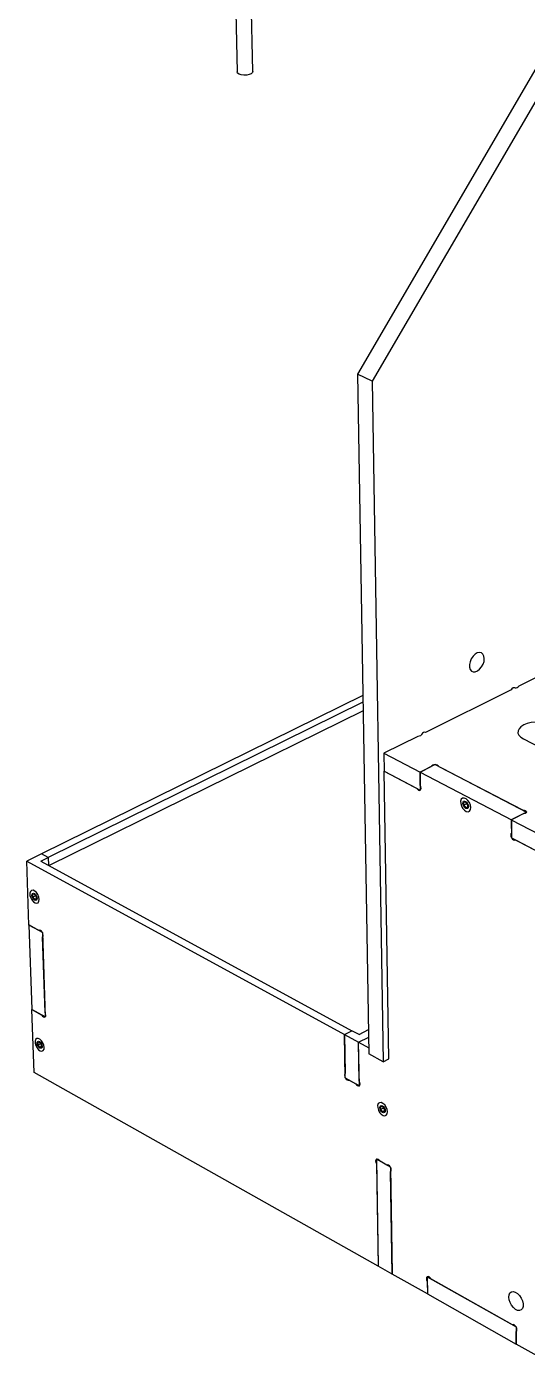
# Model space of a CAD drawing. Extents: x 0 to 159, y 0 to 236.
# Drawn here: x 67 to 100.2, y 101.7 to 190.3 of the extents above; entities that cross this region are included whole.
import ezdxf

# ---------------------------------------------------------------- set-up
doc = ezdxf.new("R2010")
doc.units = 0
doc.layers.get('0').update_dxf_attribs({"linetype": 'CONTINUOUS'})

msp = doc.modelspace()

# ---------------------------------------------------------------- linework, layer by layer
at = {"color": 7, "linetype": 'CONTINUOUS'}
for p, q in [((119.463, 219.531), (88.944, 167.257)), ((120.466, 219.116), (89.918, 166.778)), ((80.314, 215.742), (80.966, 187.285)), ((82.008, 187.306), (81.379, 215.763)), ((89.918, 166.778), (88.944, 167.257)), ((88.944, 167.257), (89.712, 122.215)), ((89.918, 166.778), (90.653, 121.701)), ((102.084, 147.801), (99.641, 146.586)), ((99.128, 146.331), (93.464, 143.514)), ((89.307, 145.956), (68.009, 135.476)), ((89.315, 145.51), (68.453, 135.234)), ((89.324, 144.952), (68.516, 134.69)), ((92.944, 143.256), (90.699, 142.14)), ((93.442, 143.526), (93.464, 143.514)), ((99.949, 143.082), (103.587, 141.213)), ((90.699, 142.14), (93.097, 140.889)), ((90.699, 142.14), (90.718, 140.948)), ((91.023, 121.894), (90.718, 140.948)), ((90.718, 140.948), (92.859, 139.828)), ((90.718, 140.948), (93.114, 139.695)), ((94.099, 141.39), (93.097, 140.889)), ((93.097, 140.889), (93.834, 141.257)), ((94.099, 141.39), (100.156, 138.238)), ((94.346, 141.261), (99.889, 138.377)), ((93.109, 140.011), (93.097, 140.889)), ((93.097, 140.889), (99.154, 137.73)), ((93.097, 140.889), (93.114, 139.695)), ((96.119, 138.907), (95.987, 138.881)), ((95.987, 138.881), (95.989, 138.691)), ((96.177, 138.786), (95.989, 138.691)), ((95.989, 138.691), (96.124, 138.526)), ((96.253, 138.742), (96.119, 138.907)), ((96.255, 138.593), (96.124, 138.526)), ((96.124, 138.526), (96.256, 138.552)), ((96.177, 138.836), (96.177, 138.786)), ((96.177, 138.786), (96.254, 138.692)), ((96.256, 138.552), (96.253, 138.742)), ((99.882, 138.108), (99.145, 137.734)), ((99.145, 137.734), (101.601, 136.453)), ((99.145, 137.734), (99.157, 136.535)), ((100.156, 138.238), (99.154, 137.73)), ((99.154, 137.73), (99.162, 136.848)), ((99.157, 136.535), (101.61, 135.252)), ((99.424, 136.395), (101.61, 135.252)), ((68.009, 135.476), (67.026, 134.992)), ((67.174, 130.755), (67.026, 134.992)), ((67.026, 134.992), (88.091, 123.494)), ((67.962, 134.992), (68.453, 135.234)), ((67.962, 134.992), (88.584, 123.749)), ((68.453, 135.234), (68.009, 135.476)), ((68.453, 135.234), (68.471, 134.714)), ((67.537, 132.806), (67.418, 132.783)), ((67.418, 132.783), (67.424, 132.604)), ((67.609, 132.695), (67.424, 132.604)), ((67.424, 132.604), (67.549, 132.447)), ((67.662, 132.65), (67.537, 132.806)), ((67.667, 132.506), (67.549, 132.447)), ((67.549, 132.447), (67.668, 132.47)), ((67.608, 132.717), (67.609, 132.695)), ((67.609, 132.695), (67.663, 132.627)), ((67.668, 132.47), (67.662, 132.65)), ((68.06, 130.269), (67.174, 130.757)), ((67.174, 130.757), (67.37, 125.155)), ((67.825, 130.396), (67.174, 130.755)), ((68.06, 130.269), (68.252, 124.663)), ((68.242, 124.956), (68.07, 129.968)), ((68.252, 124.663), (67.37, 125.155)), ((67.372, 125.154), (67.37, 125.153)), ((67.37, 125.153), (68.018, 124.791)), ((67.515, 120.986), (67.37, 125.153)), ((68.02, 124.792), (68.018, 124.791)), ((68.252, 124.663), (68.258, 124.666)), ((88.091, 123.494), (88.584, 123.749)), ((88.144, 120.62), (88.091, 123.494)), ((88.091, 123.494), (89.027, 122.983)), ((88.091, 123.494), (88.138, 120.924)), ((89.052, 123.494), (88.584, 123.749)), ((89.027, 122.983), (89.693, 123.329)), ((89.052, 123.494), (89.685, 123.822)), ((67.877, 122.997), (67.759, 122.976)), ((67.759, 122.976), (67.765, 122.8)), ((67.947, 122.892), (67.765, 122.8)), ((67.765, 122.8), (67.889, 122.644)), ((68.001, 122.841), (67.877, 122.997)), ((68.005, 122.703), (67.889, 122.644)), ((67.889, 122.644), (68.007, 122.664)), ((67.947, 122.909), (67.947, 122.892)), ((67.947, 122.892), (68.001, 122.825)), ((68.007, 122.664), (68.001, 122.841)), ((89.077, 120.107), (89.027, 122.983)), ((89.072, 120.412), (89.027, 122.983)), ((89.027, 122.983), (89.705, 122.613)), ((90.653, 121.701), (89.712, 122.215)), ((90.653, 121.701), (91.023, 121.894)), ((90.321, 108.148), (67.515, 120.986)), ((88.144, 120.62), (89.077, 120.107)), ((88.391, 120.484), (88.83, 120.243)), ((90.608, 118.736), (90.481, 118.716)), ((90.481, 118.716), (90.484, 118.533)), ((90.668, 118.63), (90.484, 118.533)), ((90.484, 118.533), (90.614, 118.371)), ((90.739, 118.574), (90.608, 118.736)), ((90.741, 118.438), (90.614, 118.371)), ((90.614, 118.371), (90.742, 118.392)), ((90.668, 118.662), (90.668, 118.63)), ((90.668, 118.63), (90.739, 118.542)), ((90.742, 118.392), (90.739, 118.574)), ((91.138, 114.718), (90.202, 115.236)), ((90.202, 115.236), (90.321, 108.148)), ((90.208, 114.931), (90.321, 108.148)), ((90.891, 114.854), (90.448, 115.1)), ((90.904, 114.861), (90.891, 114.854)), ((91.138, 114.718), (91.251, 107.624)), ((91.251, 107.624), (91.142, 114.413)), ((91.251, 107.624), (90.321, 108.148)), ((93.585, 106.311), (91.251, 107.624)), ((93.583, 107.449), (93.569, 107.442)), ((93.569, 107.442), (99.467, 104.13)), ((93.569, 107.442), (93.585, 106.31)), ((99.215, 104.271), (93.817, 107.302)), ((93.573, 107.142), (93.585, 106.311)), ((93.573, 107.142), (93.573, 107.142)), ((93.585, 106.311), (93.585, 106.311)), ((93.585, 106.31), (99.478, 102.993)), ((99.226, 104.277), (99.215, 104.271)), ((99.467, 104.13), (99.478, 102.993)), ((99.478, 102.993), (99.47, 103.828)), ((101.859, 101.653), (99.478, 102.993))]:
    msp.add_line(p, q, dxfattribs=at)
for points in [[(82.008, 187.306), (81.985, 187.234), (81.903, 187.159), (81.771, 187.101), (81.604, 187.066), (81.423, 187.059), (81.25, 187.08), (81.106, 187.128), (81.007, 187.195), (80.966, 187.275), (80.966, 187.285)], [(97.356, 148.409), (97.332, 148.574), (97.266, 148.703), (97.164, 148.783), (97.035, 148.809), (96.891, 148.778), (96.744, 148.692), (96.607, 148.559), (96.492, 148.391), (96.411, 148.203), (96.369, 148.011), (96.371, 147.834), (96.417, 147.685), (96.502, 147.58), (96.618, 147.526), (96.757, 147.529), (96.904, 147.589), (97.048, 147.699), (97.174, 147.851), (97.273, 148.031), (97.336, 148.223), (97.356, 148.409)], [(99.377, 146.468), (99.329, 146.479), (99.258, 146.461), (99.188, 146.409), (99.128, 146.331)], [(99.381, 146.465), (99.373, 146.465), (99.303, 146.471)], [(101.8, 144.012), (101.576, 144.104), (101.316, 144.167), (101.035, 144.2), (100.745, 144.199), (100.462, 144.167), (100.2, 144.103), (99.971, 144.011), (99.788, 143.896), (99.659, 143.764), (99.591, 143.621), (99.587, 143.473), (99.648, 143.33), (99.771, 143.197), (99.949, 143.082)], [(93.191, 143.379), (93.174, 143.342), (93.121, 143.299), (93.04, 143.269), (92.944, 143.256)], [(93.464, 143.514), (93.403, 143.533), (93.331, 143.514), (93.26, 143.462), (93.2, 143.383), (93.199, 143.383)], [(92.859, 139.828), (92.918, 139.749), (92.987, 139.696), (93.056, 139.677), (93.114, 139.695), (93.152, 139.747), (93.164, 139.825), (93.149, 139.918), (93.109, 140.011)], [(96.46, 138.539), (96.436, 138.703), (96.369, 138.868), (96.268, 139.013), (96.148, 139.117), (96.024, 139.168), (95.913, 139.157), (95.831, 139.087), (95.787, 138.967), (95.789, 138.813), (95.836, 138.647), (95.921, 138.489), (96.033, 138.362), (96.157, 138.283), (96.277, 138.263), (96.375, 138.303), (96.439, 138.4), (96.46, 138.539)], [(95.934, 138.814), (95.947, 138.896), (95.987, 138.95), (96.047, 138.968), (96.119, 138.948), (96.191, 138.893), (96.252, 138.811), (96.294, 138.715), (96.309, 138.618), (96.296, 138.537), (96.256, 138.483), (96.196, 138.465), (96.124, 138.485), (96.052, 138.54), (95.991, 138.622), (95.949, 138.718), (95.934, 138.814)], [(99.889, 138.377), (99.989, 138.367), (100.074, 138.338), (100.129, 138.294), (100.148, 138.243), (100.127, 138.191), (100.069, 138.148), (99.983, 138.118), (99.882, 138.108)], [(99.162, 136.848), (99.123, 136.796), (99.11, 136.717), (99.125, 136.624), (99.165, 136.53), (99.225, 136.451), (99.295, 136.397), (99.365, 136.377), (99.424, 136.395)], [(67.854, 132.456), (67.828, 132.611), (67.764, 132.767), (67.669, 132.905), (67.558, 133.005), (67.445, 133.054), (67.345, 133.045), (67.272, 132.98), (67.236, 132.867), (67.241, 132.721), (67.287, 132.563), (67.367, 132.414), (67.471, 132.293), (67.586, 132.217), (67.694, 132.197), (67.782, 132.234), (67.838, 132.325), (67.854, 132.456)], [(67.371, 132.721), (67.382, 132.798), (67.416, 132.848), (67.47, 132.865), (67.536, 132.846), (67.602, 132.793), (67.659, 132.715), (67.699, 132.623), (67.715, 132.532), (67.705, 132.456), (67.67, 132.405), (67.616, 132.388), (67.551, 132.408), (67.484, 132.461), (67.427, 132.539), (67.387, 132.63), (67.371, 132.721)], [(68.07, 129.968), (68.104, 130.017), (68.113, 130.091), (68.098, 130.178), (68.06, 130.267), (68.004, 130.342), (67.94, 130.393), (67.877, 130.412), (67.825, 130.396)], [(68.018, 124.791), (68.073, 124.716), (68.137, 124.665), (68.199, 124.645), (68.252, 124.661), (68.285, 124.708), (68.295, 124.781), (68.28, 124.869), (68.242, 124.956)], [(68.191, 122.648), (68.165, 122.8), (68.101, 122.955), (68.008, 123.092), (67.898, 123.192), (67.785, 123.242), (67.686, 123.235), (67.614, 123.172), (67.577, 123.062), (67.582, 122.919), (67.628, 122.762), (67.708, 122.614), (67.811, 122.493), (67.925, 122.417), (68.032, 122.395), (68.12, 122.43), (68.175, 122.519), (68.191, 122.648)], [(67.712, 122.916), (67.722, 122.991), (67.757, 123.04), (67.81, 123.056), (67.875, 123.036), (67.941, 122.983), (67.998, 122.905), (68.037, 122.814), (68.053, 122.725), (68.043, 122.65), (68.009, 122.6), (67.955, 122.585), (67.89, 122.605), (67.824, 122.658), (67.767, 122.736), (67.728, 122.826), (67.712, 122.916)], [(88.138, 120.924), (88.101, 120.876), (88.089, 120.801), (88.103, 120.711), (88.143, 120.62), (88.201, 120.541), (88.268, 120.488), (88.335, 120.468), (88.391, 120.484)], [(88.83, 120.243), (88.887, 120.166), (88.955, 120.112), (89.021, 120.092), (89.077, 120.107), (89.114, 120.156), (89.126, 120.231), (89.111, 120.321), (89.072, 120.412)], [(90.939, 118.373), (90.915, 118.53), (90.849, 118.691), (90.752, 118.833), (90.635, 118.937), (90.515, 118.989), (90.408, 118.983), (90.329, 118.919), (90.287, 118.805), (90.29, 118.657), (90.336, 118.496), (90.419, 118.342), (90.528, 118.217), (90.648, 118.137), (90.763, 118.114), (90.858, 118.149), (90.92, 118.24), (90.939, 118.373)], [(90.429, 118.654), (90.442, 118.731), (90.48, 118.782), (90.538, 118.797), (90.607, 118.776), (90.677, 118.721), (90.737, 118.64), (90.778, 118.546), (90.793, 118.454), (90.78, 118.376), (90.742, 118.326), (90.684, 118.31), (90.615, 118.331), (90.545, 118.386), (90.485, 118.467), (90.445, 118.561), (90.429, 118.654)], [(90.448, 115.1), (90.39, 115.177), (90.323, 115.229), (90.257, 115.249), (90.201, 115.233), (90.165, 115.185), (90.154, 115.11), (90.169, 115.021), (90.208, 114.931)], [(91.142, 114.413), (91.179, 114.461), (91.191, 114.535), (91.177, 114.624), (91.138, 114.714), (91.081, 114.792), (91.014, 114.846), (90.948, 114.868), (90.891, 114.854)], [(93.817, 107.302), (93.76, 107.38), (93.692, 107.434), (93.625, 107.456), (93.569, 107.442), (93.532, 107.394), (93.52, 107.321), (93.534, 107.232), (93.573, 107.142)], [(98.976, 106.104), (98.995, 106.261), (99.055, 106.379), (99.15, 106.45), (99.272, 106.466), (99.41, 106.427), (99.552, 106.335), (99.685, 106.199), (99.797, 106.031), (99.878, 105.846), (99.921, 105.66), (99.923, 105.49), (99.883, 105.351), (99.804, 105.255), (99.694, 105.211), (99.562, 105.223), (99.421, 105.29), (99.283, 105.405), (99.159, 105.558), (99.061, 105.737), (98.998, 105.924), (98.976, 106.104)], [(99.47, 103.828), (99.508, 103.875), (99.521, 103.949), (99.507, 104.039), (99.467, 104.13), (99.409, 104.208), (99.341, 104.263), (99.273, 104.285), (99.215, 104.271)]]:
    msp.add_lwpolyline(points, dxfattribs=at)
for centre, radius, start, end in [((99.428, 146.709), 0.246, 262.93229, 329.944), ((94.092, 141.043), 0.336, 40.66905, 140.27362)]:
    msp.add_arc(centre, radius, start, end, dxfattribs=at)

doc.saveas('drawing.dxf')
